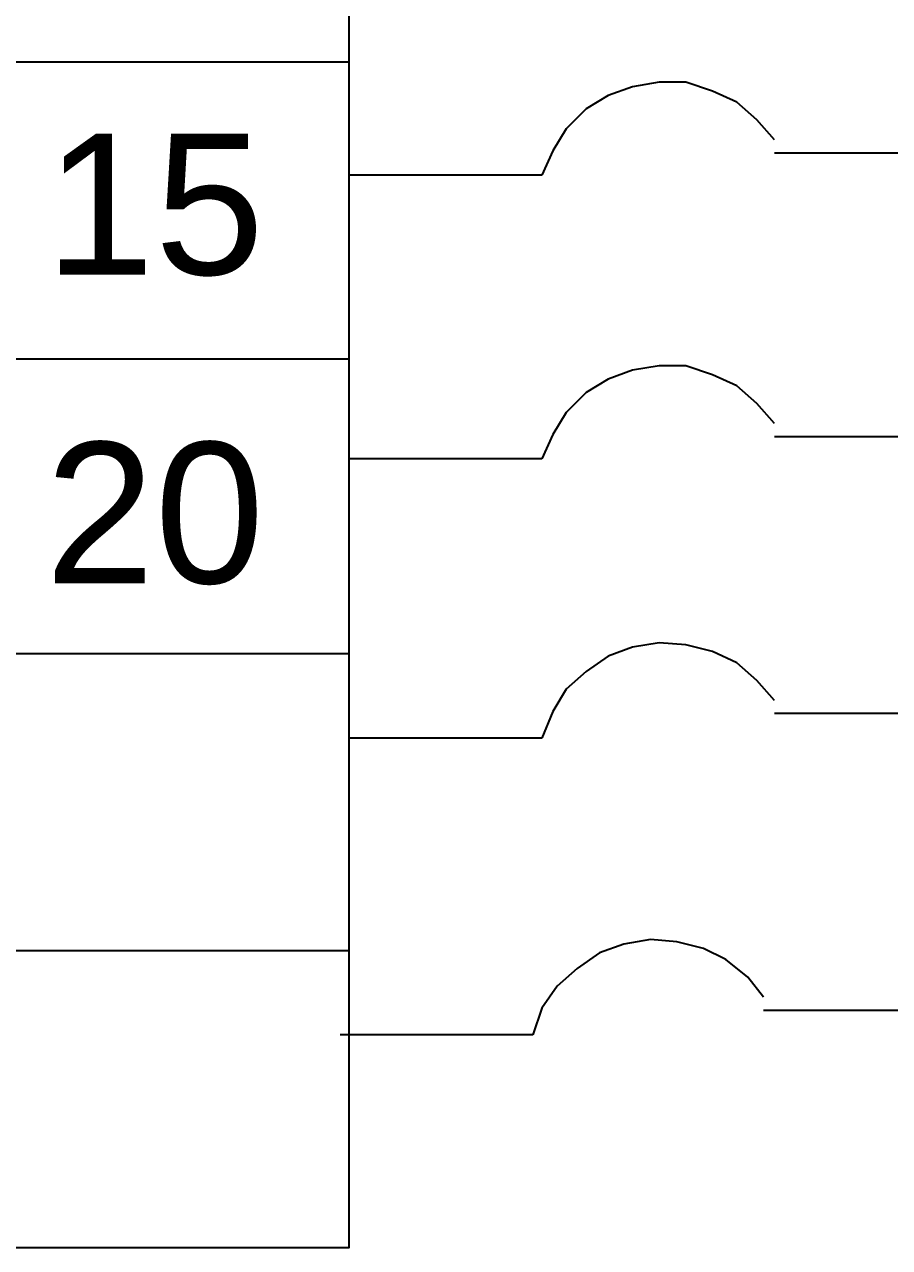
# Model space of a CAD drawing. Header units: metres. Extents: x 0 to 32.6, y 0 to 21.3.
# Drawn here: x 3.507 to 3.9, y 19.441 to 19.997 of the extents above; entities that cross this region are included whole.
import ezdxf

# ---------------------------------------------------------------- set-up
doc = ezdxf.new("R2010")
doc.units = ezdxf.units.M
doc.layers.add('INDICACION-Tabla', color=7, linetype='Continuous')
doc.layers.add('TABLA', color=7, linetype='Continuous')
doc.styles.get("Standard").update_dxf_attribs({"font": 'arial.ttf'})

msp = doc.modelspace()

# ---------------------------------------------------------------- linework, layer by layer
at = {"layer": 'TABLA'}
for p, q in [((3.65443, 19.97973), (1.75224, 19.97973)), ((4.33879, 19.9384), (3.84795, 19.9384)), ((3.74212, 19.92832), (3.65443, 19.92832)), ((3.65443, 19.84467), (1.75224, 19.84467)), ((4.33879, 19.80939), (3.84795, 19.80939)), ((3.74212, 19.79931), (3.65443, 19.79931)), ((3.65443, 19.71062), (1.75224, 19.71062)), ((4.33879, 19.68341), (3.84795, 19.68341)), ((3.74212, 19.67232), (3.65443, 19.67232)), ((3.65443, 19.57556), (1.75224, 19.57556)), ((4.33879, 19.54835), (3.84291, 19.54835)), ((3.73809, 19.53727), (3.6504, 19.53727))]:
    msp.add_line(p, q, dxfattribs=at)
msp.add_lwpolyline([(1.75224, 19.44051), (3.65443, 19.44051), (3.65443, 20.72354), (1.75224, 20.72354)], close=True, dxfattribs=at)
for points in [[(3.84795, 19.94445), (3.83988, 19.95352), (3.83081, 19.96158), (3.81973, 19.96662), (3.80763, 19.97065), (3.79554, 19.97065), (3.78344, 19.96864), (3.77236, 19.96461), (3.76228, 19.95856), (3.75321, 19.94949), (3.74716, 19.93941), (3.74212, 19.92832)], [(3.84795, 19.81544), (3.83988, 19.82451), (3.83081, 19.83257), (3.81973, 19.83761), (3.80763, 19.84165), (3.79554, 19.84165), (3.78344, 19.83963), (3.77236, 19.8356), (3.76228, 19.82955), (3.75321, 19.82048), (3.74716, 19.8104), (3.74212, 19.79931)], [(3.84795, 19.68946), (3.83988, 19.69853), (3.83081, 19.70659), (3.81973, 19.71163), (3.80763, 19.71465), (3.79554, 19.71566), (3.78344, 19.71364), (3.77236, 19.70961), (3.76228, 19.70256), (3.75321, 19.6945), (3.74716, 19.68442), (3.74212, 19.67232)], [(3.84291, 19.5544), (3.83585, 19.56347), (3.82577, 19.57153), (3.8157, 19.57657), (3.8036, 19.5796), (3.79151, 19.5806), (3.77941, 19.57859), (3.76832, 19.57456), (3.75825, 19.5675), (3.74917, 19.55944), (3.74212, 19.54936), (3.73809, 19.53727)]]:
    msp.add_lwpolyline(points, dxfattribs=at)

# ---------------------------------------------------------------- texts
at = {"layer": 'INDICACION-Tabla', "char_height": 0.064179, "width": 0.0641786, "attachment_point": 1}
for s, insert in [('15', (3.51614, 19.94731)), ('20', (3.51614, 19.8069))]:
    msp.add_mtext(s, dxfattribs=dict(at, insert=insert))

doc.saveas('drawing.dxf')
